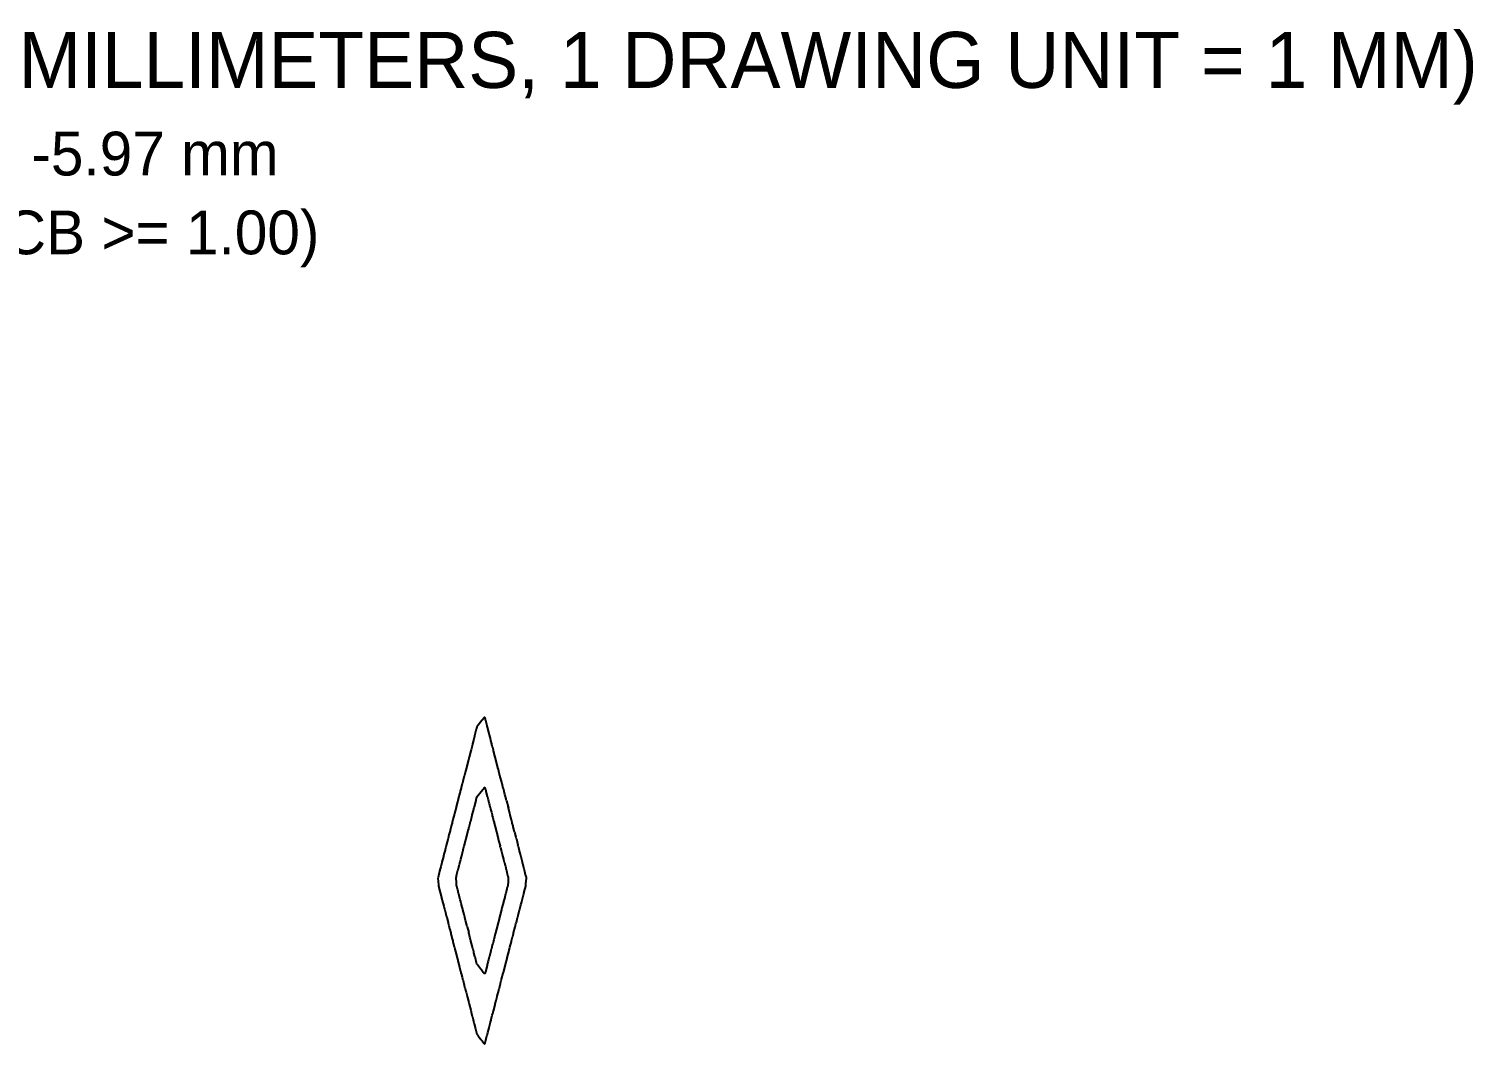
# Model space of a CAD drawing. Extents: x -21 to 226, y -73 to 37.
# Drawn here: x 143 to 225.5, y -21.2 to 36.8 of the extents above; entities that cross this region are included whole.
import ezdxf

# ---------------------------------------------------------------- set-up
doc = ezdxf.new("R2010")
doc.units = 0

msp = doc.modelspace()

# ---------------------------------------------------------------- linework, layer by layer
at = {"layer": 'BLADE_SECTION_30MM'}
for p, q in [((168.5921, -3.1945), (168.4935, -3.575)), ((168.6038, -3.1492), (168.5921, -3.1945)), ((168.6044, -3.147), (168.6038, -3.1492)), ((168.6061, -3.1404), (168.6044, -3.147)), ((168.6094, -3.1274), (168.6061, -3.1404)), ((168.61, -3.125), (168.6094, -3.1274)), ((168.6213, -3.0816), (168.61, -3.125)), ((168.628, -3.0555), (168.6213, -3.0816)), ((168.9089, -2.697), (168.628, -3.0555)), ((168.9258, -2.675), (168.9089, -2.697)), ((169.0511, -2.5151), (168.9258, -2.675)), ((169.0561, -2.5087), (169.0511, -2.5151)), ((169.078, -2.4968), (169.0561, -2.5087)), ((169.1093, -2.6174), (169.078, -2.4968)), ((169.1147, -2.6383), (169.1093, -2.6174)), ((169.1157, -2.6421), (169.1147, -2.6383)), ((169.1242, -2.675), (169.1157, -2.6421)), ((169.1298, -2.697), (169.1242, -2.675)), ((169.2073, -2.9958), (169.1298, -2.697)), ((169.2104, -3.0079), (169.2073, -2.9958)), ((169.2408, -3.125), (169.2104, -3.0079)), ((169.2464, -3.147), (169.2408, -3.125)), ((169.2999, -3.3532), (169.2464, -3.147)), ((168.3692, -4.0551), (168.2892, -4.3639)), ((168.3713, -4.047), (168.3692, -4.0551)), ((168.3769, -4.025), (168.3713, -4.047)), ((168.4439, -3.7664), (168.3769, -4.025)), ((168.4465, -3.7565), (168.4439, -3.7664)), ((168.4879, -3.597), (168.4465, -3.7565)), ((168.4935, -3.575), (168.4879, -3.597)), ((169.3081, -3.3852), (169.2999, -3.3532)), ((169.3574, -3.575), (169.3081, -3.3852)), ((169.3629, -3.597), (169.3574, -3.575)), ((169.3924, -3.7106), (169.3629, -3.597)), ((169.4273, -3.845), (169.3924, -3.7106)), ((169.4739, -4.025), (169.4273, -3.845)), ((169.4765, -4.047), (169.4739, -4.025)), ((169.4826, -4.0704), (169.4765, -4.047)), ((169.5061, -4.161), (169.4826, -4.0704)), ((168.1382, -4.947), (168.1319, -4.9711)), ((168.1438, -4.925), (168.1382, -4.947)), ((168.1561, -4.8776), (168.1438, -4.925)), ((168.1708, -4.8206), (168.1561, -4.8776)), ((168.178, -4.7929), (168.1708, -4.8206)), ((168.2548, -4.497), (168.178, -4.7929)), ((168.2604, -4.475), (168.2548, -4.497)), ((168.2892, -4.3639), (168.2604, -4.475)), ((169.528, -4.2342), (169.5061, -4.161)), ((169.5699, -4.3955), (169.528, -4.2342)), ((169.5776, -4.4254), (169.5699, -4.3955)), ((169.5787, -4.4297), (169.5776, -4.4254)), ((169.5905, -4.475), (169.5787, -4.4297)), ((169.5961, -4.497), (169.5905, -4.475)), ((169.6702, -4.7829), (169.5961, -4.497)), ((169.6737, -4.7963), (169.6702, -4.7829)), ((169.707, -4.925), (169.6737, -4.7963)), ((169.7126, -4.947), (169.707, -4.925)), ((169.7627, -5.1403), (169.7126, -4.947)), ((167.9724, -5.5867), (167.9107, -5.825)), ((167.9746, -5.5785), (167.9724, -5.5867)), ((168.0216, -5.397), (167.9746, -5.5785)), ((168.0272, -5.375), (168.0216, -5.397)), ((168.122, -5.0095), (168.0272, -5.375)), ((168.1319, -4.9711), (168.122, -5.0095)), ((169.7722, -5.1767), (169.7627, -5.1403)), ((169.8236, -5.375), (169.7722, -5.1767)), ((169.8292, -5.397), (169.8236, -5.375)), ((169.8553, -5.4977), (169.8292, -5.397)), ((169.9059, -5.6928), (169.8553, -5.4977)), ((169.9401, -5.825), (169.9059, -5.6928)), ((167.7204, -6.5597), (167.7061, -6.615)), ((167.728, -6.5303), (167.7204, -6.5597)), ((167.7885, -6.297), (167.728, -6.5303)), ((167.7941, -6.275), (167.7885, -6.297)), ((167.8172, -6.1858), (167.7941, -6.275)), ((167.9018, -5.8597), (167.8172, -6.1858)), ((167.9051, -5.847), (167.9018, -5.8597)), ((167.9107, -5.825), (167.9051, -5.847)), ((168.8841, -6.725), (169.0499, -6.5133)), ((169.0499, -6.5133), (169.0561, -6.5054)), ((169.0561, -6.5054), (169.078, -6.4935)), ((169.078, -6.4935), (169.1188, -6.6508)), ((169.9419, -5.847), (169.9401, -5.825)), ((169.9444, -5.8586), (169.9419, -5.847)), ((169.9561, -5.9018), (169.9444, -5.8586)), ((169.978, -5.9716), (169.9561, -5.9018)), ((170.0284, -6.166), (169.978, -5.9716)), ((170.0405, -6.2125), (170.0284, -6.166)), ((170.0418, -6.2175), (170.0405, -6.2125)), ((170.0567, -6.275), (170.0418, -6.2175)), ((170.0623, -6.297), (170.0567, -6.275)), ((170.1331, -6.57), (170.0623, -6.297)), ((170.1369, -6.5849), (170.1331, -6.57)), ((170.1733, -6.725), (170.1369, -6.5849)), ((167.5009, -7.4072), (167.4445, -7.625)), ((167.5027, -7.4004), (167.5009, -7.4072)), ((167.5554, -7.197), (167.5027, -7.4004)), ((167.561, -7.175), (167.5554, -7.197)), ((167.6515, -6.8258), (167.561, -7.175)), ((167.66, -6.793), (167.6515, -6.8258)), ((167.672, -6.747), (167.66, -6.793)), ((167.6776, -6.725), (167.672, -6.747)), ((167.7061, -6.615), (167.6776, -6.725)), ((168.4797, -7.625), (168.5747, -7.2583)), ((168.5747, -7.2583), (168.5852, -7.2178)), ((168.5852, -7.2178), (168.5906, -7.197)), ((168.5906, -7.197), (168.5962, -7.175)), ((168.5962, -7.175), (168.6061, -7.1369)), ((168.6061, -7.1369), (168.6212, -7.0786)), ((168.6212, -7.0786), (168.628, -7.0522)), ((168.628, -7.0522), (168.8672, -6.747)), ((168.8672, -6.747), (168.8841, -6.725)), ((169.1188, -6.6508), (169.1257, -6.6774)), ((169.1257, -6.6774), (169.1267, -6.6813)), ((169.1267, -6.6813), (169.138, -6.725)), ((169.138, -6.725), (169.1436, -6.747)), ((169.1436, -6.747), (169.2183, -7.0348)), ((169.2183, -7.0348), (169.2216, -7.0477)), ((169.2216, -7.0477), (169.2546, -7.175)), ((169.2546, -7.175), (169.2602, -7.197)), ((169.2602, -7.197), (169.3108, -7.3922)), ((169.3108, -7.3922), (169.3199, -7.4273)), ((170.1788, -6.747), (170.1733, -6.725)), ((170.2256, -6.9274), (170.1788, -6.747)), ((170.2365, -6.9692), (170.2256, -6.9274)), ((170.2898, -7.175), (170.2365, -6.9692)), ((170.2954, -7.197), (170.2898, -7.175)), ((170.3182, -7.2849), (170.2954, -7.197)), ((170.3182, -7.2849), (170.4061, -7.6239)), ((167.3223, -8.097), (167.278, -8.2677)), ((167.3279, -8.075), (167.3223, -8.097)), ((167.3453, -8.0077), (167.3279, -8.075)), ((167.4336, -7.6672), (167.3453, -8.0077)), ((167.4389, -7.647), (167.4336, -7.6672)), ((167.4445, -7.625), (167.4389, -7.647)), ((168.2705, -8.4325), (168.3549, -8.1071)), ((168.3549, -8.1071), (168.3575, -8.097)), ((168.3575, -8.097), (168.3631, -8.075)), ((168.3631, -8.075), (168.4255, -7.8344)), ((168.4255, -7.8344), (168.4279, -7.8252)), ((168.4279, -7.8252), (168.4741, -7.647)), ((168.4741, -7.647), (168.4797, -7.625)), ((169.3199, -7.4273), (169.3712, -7.625)), ((169.3712, -7.625), (169.3768, -7.647)), ((169.3768, -7.647), (169.4034, -7.7497)), ((169.4034, -7.7497), (169.4505, -7.9314)), ((169.4505, -7.9314), (169.4877, -8.075)), ((169.4877, -8.075), (169.4933, -8.097)), ((169.4933, -8.097), (169.4959, -8.1071)), ((169.4959, -8.1071), (169.5061, -8.1462)), ((169.5061, -8.1462), (169.528, -8.2309)), ((169.528, -8.2309), (169.578, -8.4235)), ((170.4064, -7.625), (170.4061, -7.6239)), ((170.4072, -7.6458), (170.4064, -7.625)), ((170.4076, -7.647), (170.4072, -7.6458)), ((170.4076, -7.647), (170.428, -7.709)), ((170.4808, -7.9124), (170.428, -7.709)), ((170.5034, -7.9997), (170.4808, -7.9124)), ((170.5048, -8.0052), (170.5034, -7.9997)), ((170.5229, -8.075), (170.5048, -8.0052)), ((170.5285, -8.097), (170.5229, -8.075)), ((170.596, -8.3571), (170.5285, -8.097)), ((167.0892, -8.997), (167.0308, -9.2223)), ((167.0948, -8.975), (167.0892, -8.997)), ((167.1808, -8.6432), (167.0948, -8.975)), ((167.1881, -8.6149), (167.1808, -8.6432)), ((167.2057, -8.547), (167.1881, -8.6149)), ((167.2113, -8.525), (167.2057, -8.547)), ((167.2561, -8.3524), (167.2113, -8.525)), ((167.27, -8.2988), (167.2561, -8.3524)), ((167.278, -8.2677), (167.27, -8.2988)), ((168.1043, -9.0744), (168.1133, -9.0398)), ((168.1133, -9.0398), (168.1244, -8.997)), ((168.1244, -8.997), (168.13, -8.975)), ((168.13, -8.975), (168.1561, -8.8743)), ((168.1561, -8.8743), (168.1708, -8.8176)), ((168.1708, -8.8176), (168.178, -8.7896)), ((168.178, -8.7896), (168.2409, -8.547)), ((168.2409, -8.547), (168.2465, -8.525)), ((168.2465, -8.525), (168.2705, -8.4325)), ((169.578, -8.4235), (169.5886, -8.4645)), ((169.5886, -8.4645), (169.5898, -8.469)), ((169.5898, -8.469), (169.6043, -8.525)), ((169.6043, -8.525), (169.6099, -8.547)), ((169.6099, -8.547), (169.6811, -8.8219)), ((169.6811, -8.8219), (169.6849, -8.8362)), ((169.6849, -8.8362), (169.7208, -8.975)), ((169.7208, -8.975), (169.7264, -8.997)), ((169.7264, -8.997), (169.7737, -9.1793)), ((170.6003, -8.3737), (170.596, -8.3571)), ((170.6395, -8.525), (170.6003, -8.3737)), ((170.6451, -8.547), (170.6395, -8.525)), ((170.6885, -8.7145), (170.6451, -8.547)), ((170.7012, -8.7633), (170.6885, -8.7145)), ((170.756, -8.975), (170.7012, -8.7633)), ((170.7616, -8.997), (170.756, -8.975)), ((170.7811, -9.072), (170.7616, -8.997)), ((170.7811, -9.072), (170.8561, -9.3613)), ((166.8561, -9.897), (166.828, -10.0051)), ((166.8617, -9.875), (166.8561, -9.897)), ((166.8734, -9.8296), (166.8617, -9.875)), ((166.9638, -9.481), (166.8734, -9.8296)), ((166.9726, -9.447), (166.9638, -9.481)), ((166.9782, -9.425), (166.9726, -9.447)), ((167.0293, -9.2278), (166.9782, -9.425)), ((167.0308, -9.2223), (167.0293, -9.2278)), ((167.887, -9.9135), (167.8913, -9.897)), ((167.8913, -9.897), (167.8969, -9.875)), ((167.8969, -9.875), (167.954, -9.6548)), ((167.954, -9.6548), (167.956, -9.6471)), ((167.956, -9.6471), (168.0078, -9.447)), ((168.0078, -9.447), (168.0134, -9.425)), ((168.0134, -9.425), (168.1043, -9.0744)), ((169.7737, -9.1793), (169.7841, -9.2196)), ((169.7841, -9.2196), (169.8374, -9.425)), ((169.8374, -9.425), (169.843, -9.447)), ((169.843, -9.447), (169.8663, -9.5368)), ((169.8663, -9.5368), (169.9464, -9.8459)), ((169.9464, -9.8459), (169.9539, -9.875)), ((169.9561, -9.8834), (169.9539, -9.875)), ((169.9561, -9.8834), (169.9588, -9.8942)), ((169.9588, -9.8942), (169.9595, -9.897)), ((169.978, -9.9683), (169.9595, -9.897)), ((170.8561, -9.3613), (170.8723, -9.4239)), ((170.8723, -9.4239), (170.8726, -9.425)), ((170.8726, -9.425), (170.8726, -9.4304)), ((170.8726, -9.4304), (170.878, -9.4464)), ((170.878, -9.4464), (170.8781, -9.4464)), ((170.8781, -9.4464), (170.8782, -9.447)), ((170.8782, -9.447), (170.9663, -9.7868)), ((170.9679, -9.7931), (170.9663, -9.7868)), ((170.9892, -9.875), (170.9679, -9.7931)), ((170.9947, -9.897), (170.9892, -9.875)), ((171.0588, -10.1442), (170.9947, -9.897)), ((166.7099, -10.4613), (166.6286, -10.775)), ((166.7162, -10.4368), (166.7099, -10.4613)), ((166.7395, -10.347), (166.7162, -10.4368)), ((166.7451, -10.325), (166.7395, -10.347)), ((166.8061, -10.0898), (166.7451, -10.325)), ((166.8195, -10.0379), (166.8061, -10.0898)), ((166.828, -10.0051), (166.8195, -10.0379)), ((167.6638, -10.775), (167.7061, -10.6117)), ((167.7061, -10.6117), (167.7203, -10.5567)), ((167.7203, -10.5567), (167.728, -10.527)), ((167.728, -10.527), (167.7747, -10.347)), ((167.7747, -10.347), (167.7803, -10.325)), ((167.7803, -10.325), (167.7986, -10.2544)), ((167.7986, -10.2544), (167.887, -9.9135)), ((169.978, -9.9683), (170.0322, -10.1771)), ((170.0322, -10.1771), (170.0515, -10.2516)), ((170.0515, -10.2516), (170.0528, -10.2568)), ((170.0528, -10.2568), (170.0705, -10.325)), ((170.0705, -10.325), (170.0761, -10.347)), ((170.0761, -10.347), (170.144, -10.609)), ((170.144, -10.609), (170.1482, -10.625)), ((170.1482, -10.625), (170.1871, -10.775)), ((171.0637, -10.1628), (171.0588, -10.1442)), ((171.1057, -10.325), (171.0637, -10.1628)), ((171.1113, -10.347), (171.1057, -10.325)), ((171.1514, -10.5016), (171.1113, -10.347)), ((171.1664, -10.5595), (171.1514, -10.5016)), ((171.2223, -10.775), (171.1664, -10.5595)), ((166.4967, -11.2894), (166.4033, -11.6498)), ((166.5077, -11.247), (166.4967, -11.2894)), ((166.512, -11.225), (166.5077, -11.247)), ((166.5577, -11.0486), (166.512, -11.225)), ((166.5589, -11.0442), (166.5577, -11.0486)), ((166.623, -10.797), (166.5589, -11.0442)), ((166.6286, -10.775), (166.623, -10.797)), ((167.4319, -11.675), (167.4834, -11.4763)), ((167.4834, -11.4763), (167.4858, -11.4673)), ((167.4858, -11.4673), (167.5429, -11.247)), ((167.5429, -11.247), (167.5472, -11.225)), ((167.5472, -11.225), (167.6336, -10.8915)), ((167.6336, -10.8915), (167.6414, -10.8617)), ((167.6414, -10.8617), (167.6582, -10.797)), ((167.6582, -10.797), (167.6638, -10.775)), ((170.1871, -10.775), (170.1927, -10.797)), ((170.1927, -10.797), (170.2366, -10.9665)), ((170.2366, -10.9665), (170.2487, -11.0133)), ((170.2487, -11.0133), (170.3036, -11.225)), ((170.3036, -11.225), (170.3079, -11.247)), ((170.3079, -11.247), (170.3281, -11.3249)), ((170.4061, -11.6256), (170.3281, -11.3249)), ((171.2279, -10.797), (171.2223, -10.775)), ((171.244, -10.8591), (171.2279, -10.797)), ((171.3061, -11.0987), (171.244, -10.8591)), ((171.328, -11.1834), (171.3061, -11.0987)), ((171.3359, -11.2137), (171.328, -11.1834)), ((171.3366, -11.2164), (171.3359, -11.2137)), ((171.3368, -11.2171), (171.3366, -11.2164)), ((171.3388, -11.225), (171.3368, -11.2171)), ((171.3431, -11.247), (171.3388, -11.225)), ((171.4281, -11.5749), (171.3431, -11.247)), ((166.4033, -11.6498), (166.3967, -11.675)), ((166.3967, -11.675), (166.3988, -11.6831)), ((166.3988, -11.6831), (166.4023, -11.697)), ((166.4023, -11.697), (166.4264, -12.0766)), ((166.4264, -12.0766), (166.4267, -12.0804)), ((166.4267, -12.0804), (166.4295, -12.125)), ((166.4295, -12.125), (166.4351, -12.147)), ((166.4351, -12.147), (166.5115, -12.4416)), ((167.4375, -11.697), (167.4319, -11.675)), ((167.4536, -11.9495), (167.4375, -11.697)), ((167.4546, -11.9654), (167.4536, -11.9495)), ((167.4647, -12.125), (167.4546, -11.9654)), ((167.4703, -12.147), (167.4647, -12.125)), ((167.5189, -12.3342), (167.4703, -12.147)), ((167.5286, -12.3718), (167.5189, -12.3342)), ((167.5813, -12.575), (167.5286, -12.3718)), ((170.3618, -12.2191), (170.2695, -12.575)), ((170.3715, -12.1815), (170.3618, -12.2191)), ((170.3805, -12.147), (170.3715, -12.1815)), ((170.3861, -12.125), (170.3805, -12.147)), ((170.4013, -11.886), (170.3861, -12.125)), ((170.4061, -11.8103), (170.4013, -11.886)), ((170.4061, -11.6256), (170.4189, -11.675)), ((170.4133, -11.697), (170.4061, -11.8103)), ((170.4158, -11.6873), (170.4133, -11.697)), ((170.4186, -11.676), (170.4158, -11.6873)), ((170.4189, -11.675), (170.4186, -11.676)), ((171.328, -12.4851), (171.4157, -12.147)), ((171.4157, -12.147), (171.4213, -12.125)), ((171.4213, -12.125), (171.4276, -12.0254)), ((171.4276, -12.0254), (171.4484, -11.699)), ((171.4296, -11.5806), (171.4281, -11.5749)), ((171.4541, -11.675), (171.4296, -11.5806)), ((171.4484, -11.699), (171.4485, -11.697)), ((171.4485, -11.697), (171.4541, -11.675)), ((166.5115, -12.4416), (166.5145, -12.4531)), ((166.5145, -12.4531), (166.5461, -12.575)), ((166.5461, -12.575), (166.5517, -12.597)), ((166.5517, -12.597), (166.604, -12.799)), ((166.604, -12.799), (166.6123, -12.8307)), ((166.6123, -12.8307), (166.6626, -13.025)), ((166.6626, -13.025), (166.6682, -13.047)), ((166.6682, -13.047), (166.6966, -13.1564)), ((166.6966, -13.1564), (166.7345, -13.3027)), ((167.5869, -12.597), (167.5813, -12.575)), ((167.6114, -12.6916), (167.5869, -12.597)), ((167.6748, -12.936), (167.6114, -12.6916)), ((167.6978, -13.025), (167.6748, -12.936)), ((167.7003, -13.047), (167.6978, -13.025)), ((167.7012, -13.0519), (167.7003, -13.047)), ((167.7061, -13.0694), (167.7012, -13.0519)), ((167.728, -13.1419), (167.7061, -13.0694)), ((167.7823, -13.3512), (167.728, -13.1419)), ((170.1443, -13.059), (170.0569, -13.3962)), ((170.1474, -13.047), (170.1443, -13.059)), ((170.153, -13.025), (170.1474, -13.047)), ((170.2119, -12.7976), (170.153, -13.025)), ((170.2142, -12.7888), (170.2119, -12.7976)), ((170.2639, -12.597), (170.2142, -12.7888)), ((170.2695, -12.575), (170.2639, -12.597)), ((171.1394, -13.2137), (171.1826, -13.047)), ((171.1826, -13.047), (171.1882, -13.025)), ((171.1882, -13.025), (171.2847, -12.6528)), ((171.2847, -12.6528), (171.2967, -12.6063)), ((171.2967, -12.6063), (171.2992, -12.597)), ((171.2992, -12.597), (171.3047, -12.575)), ((171.3047, -12.575), (171.3061, -12.5698)), ((171.3061, -12.5698), (171.322, -12.5085)), ((171.322, -12.5085), (171.328, -12.4851)), ((166.7345, -13.3027), (166.7792, -13.475)), ((166.7792, -13.475), (166.7848, -13.497)), ((166.7848, -13.497), (166.7892, -13.5139)), ((166.7892, -13.5139), (166.8061, -13.5792)), ((166.8061, -13.5792), (166.828, -13.6639)), ((166.828, -13.6639), (166.8744, -13.8426)), ((166.8744, -13.8426), (166.8818, -13.8712)), ((166.8818, -13.8712), (166.8828, -13.875)), ((166.8828, -13.875), (166.8957, -13.925)), ((166.8957, -13.925), (166.9013, -13.947)), ((166.9013, -13.947), (166.9744, -14.2287)), ((167.7966, -13.4064), (167.7823, -13.3512)), ((167.7978, -13.4111), (167.7966, -13.4064)), ((167.8144, -13.475), (167.7978, -13.4111)), ((167.82, -13.497), (167.8144, -13.475)), ((167.8892, -13.7639), (167.82, -13.497)), ((167.8931, -13.7788), (167.8892, -13.7639)), ((167.9309, -13.925), (167.8931, -13.7788)), ((167.9365, -13.947), (167.9309, -13.925)), ((167.9817, -14.1213), (167.9365, -13.947)), ((169.8996, -14.0034), (169.8912, -14.0358)), ((169.9143, -13.947), (169.8996, -14.0034)), ((169.9199, -13.925), (169.9143, -13.947)), ((169.9561, -13.7853), (169.9199, -13.925)), ((169.9708, -13.7287), (169.9561, -13.7853)), ((169.978, -13.7006), (169.9708, -13.7287)), ((170.0308, -13.497), (169.978, -13.7006)), ((170.0364, -13.475), (170.0308, -13.497)), ((170.0569, -13.3962), (170.0364, -13.475)), ((170.878, -14.2225), (170.9495, -13.947)), ((170.9495, -13.947), (170.9551, -13.925)), ((170.9551, -13.925), (170.982, -13.821)), ((170.982, -13.821), (171.0648, -13.5018)), ((171.0648, -13.5018), (171.066, -13.497)), ((171.066, -13.497), (171.0716, -13.475)), ((171.0716, -13.475), (171.1364, -13.225)), ((171.1364, -13.225), (171.1394, -13.2137)), ((166.9744, -14.2287), (166.9777, -14.2415)), ((166.9777, -14.2415), (167.0123, -14.375)), ((167.0123, -14.375), (167.0179, -14.397)), ((167.0179, -14.397), (167.0669, -14.5861)), ((167.0669, -14.5861), (167.0763, -14.6223)), ((167.0763, -14.6223), (167.1289, -14.825)), ((167.1289, -14.825), (167.1345, -14.847)), ((167.993, -14.1649), (167.9817, -14.1213)), ((168.0475, -14.375), (167.993, -14.1649)), ((168.0531, -14.397), (168.0475, -14.375)), ((168.0743, -14.4787), (168.0531, -14.397)), ((168.0743, -14.4787), (168.1561, -14.7943)), ((168.1641, -14.825), (168.1561, -14.7943)), ((168.1641, -14.8251), (168.1641, -14.825)), ((168.165, -14.8381), (168.1641, -14.8251)), ((168.1678, -14.847), (168.165, -14.8381)), ((169.6868, -14.825), (169.6812, -14.847)), ((169.7404, -14.6181), (169.6868, -14.825)), ((169.7423, -14.6107), (169.7404, -14.6181)), ((169.7977, -14.397), (169.7423, -14.6107)), ((169.8033, -14.375), (169.7977, -14.397)), ((169.8912, -14.0358), (169.8033, -14.375)), ((170.7164, -14.847), (170.722, -14.825)), ((170.722, -14.825), (170.8145, -14.4678)), ((170.8145, -14.4678), (170.8248, -14.4282)), ((170.8248, -14.4282), (170.8329, -14.397)), ((170.8329, -14.397), (170.8385, -14.375)), ((170.8385, -14.375), (170.8561, -14.3072)), ((170.8561, -14.3072), (170.8716, -14.2475)), ((170.8716, -14.2475), (170.878, -14.2225)), ((167.1345, -14.847), (167.1595, -14.9436)), ((167.1595, -14.9436), (167.2177, -15.168)), ((167.2177, -15.168), (167.2454, -15.275)), ((167.2454, -15.275), (167.251, -15.297)), ((167.251, -15.297), (167.2521, -15.301)), ((167.2521, -15.301), (167.2561, -15.3166)), ((167.2561, -15.3166), (167.278, -15.4013)), ((167.278, -15.4013), (167.3323, -15.6107)), ((167.3323, -15.6107), (167.3447, -15.6584)), ((167.3447, -15.6584), (167.3458, -15.6627)), ((167.3458, -15.6627), (167.362, -15.725)), ((168.1678, -14.847), (168.178, -14.8793)), ((168.2257, -15.0633), (168.178, -14.8793)), ((168.2595, -15.1935), (168.2257, -15.0633)), ((168.2609, -15.1989), (168.2595, -15.1935)), ((168.2806, -15.275), (168.2609, -15.1989)), ((168.2862, -15.297), (168.2806, -15.275)), ((168.3521, -15.551), (168.2862, -15.297)), ((168.3564, -15.5677), (168.3521, -15.551)), ((168.3972, -15.725), (168.3564, -15.5677)), ((169.5061, -15.5227), (169.4536, -15.725)), ((169.5203, -15.4678), (169.5061, -15.5227)), ((169.528, -15.438), (169.5203, -15.4678)), ((169.5646, -15.297), (169.528, -15.438)), ((169.5702, -15.275), (169.5646, -15.297)), ((169.585, -15.2181), (169.5702, -15.275)), ((169.6758, -14.8675), (169.585, -15.2181)), ((169.6812, -14.847), (169.6758, -14.8675)), ((170.4888, -15.725), (170.5101, -15.6429)), ((170.5101, -15.6429), (170.5974, -15.3061)), ((170.5974, -15.3061), (170.5998, -15.297)), ((170.5998, -15.297), (170.6054, -15.275)), ((170.6054, -15.275), (170.665, -15.0453)), ((170.665, -15.0453), (170.6675, -15.0356)), ((170.6675, -15.0356), (170.7164, -14.847)), ((167.362, -15.725), (167.3676, -15.747)), ((167.3676, -15.747), (167.4373, -16.0158)), ((167.4373, -16.0158), (167.441, -16.0301)), ((167.441, -16.0301), (167.4785, -16.175)), ((167.4785, -16.175), (167.4841, -16.197)), ((167.4841, -16.197), (167.5298, -16.3732)), ((167.5298, -16.3732), (167.5407, -16.4151)), ((167.5407, -16.4151), (167.5951, -16.625)), ((168.4028, -15.747), (168.3972, -15.725)), ((168.4446, -15.9084), (168.4028, -15.747)), ((168.4579, -15.9597), (168.4446, -15.9084)), ((168.5137, -16.175), (168.4579, -15.9597)), ((168.5193, -16.197), (168.5137, -16.175)), ((168.5372, -16.2659), (168.5193, -16.197)), ((168.6061, -16.5317), (168.5372, -16.2659)), ((169.2688, -16.4387), (169.2205, -16.625)), ((169.2704, -16.4327), (169.2688, -16.4387)), ((169.3315, -16.197), (169.2704, -16.4327)), ((169.3371, -16.175), (169.3315, -16.197)), ((169.4205, -15.8534), (169.3371, -16.175)), ((169.4277, -15.8253), (169.4205, -15.8534)), ((169.448, -15.747), (169.4277, -15.8253)), ((169.4536, -15.725), (169.448, -15.747)), ((170.2557, -16.625), (170.3441, -16.2843)), ((170.3441, -16.2843), (170.3529, -16.2501)), ((170.3529, -16.2501), (170.3667, -16.197)), ((170.3667, -16.197), (170.3723, -16.175)), ((170.3723, -16.175), (170.4061, -16.0446)), ((170.4061, -16.0446), (170.4211, -15.9866)), ((170.4211, -15.9866), (170.428, -15.9599)), ((170.428, -15.9599), (170.4833, -15.747)), ((170.4833, -15.747), (170.4888, -15.725)), ((167.5951, -16.625), (167.6007, -16.647)), ((167.6007, -16.647), (167.6224, -16.7307)), ((167.7061, -17.0536), (167.6224, -16.7307)), ((167.7061, -17.0536), (167.7116, -17.075)), ((167.7116, -17.075), (167.7117, -17.0752)), ((167.7117, -17.0752), (167.715, -17.0881)), ((167.715, -17.0881), (167.7172, -17.097)), ((167.728, -17.1386), (167.7172, -17.097)), ((167.728, -17.1386), (167.7803, -17.3403)), ((168.628, -16.6163), (168.6061, -16.5317)), ((168.6318, -16.6211), (168.628, -16.6163)), ((168.6318, -16.6212), (168.6318, -16.6211)), ((168.6319, -16.6213), (168.6318, -16.6212)), ((168.6348, -16.625), (168.6319, -16.6213)), ((168.6517, -16.647), (168.6348, -16.625)), ((168.8294, -16.8737), (168.6517, -16.647)), ((168.8666, -16.9212), (168.8294, -16.8737)), ((168.9871, -17.075), (168.8666, -16.9212)), ((169.004, -17.097), (168.9871, -17.075)), ((169.0269, -17.1262), (169.004, -17.097)), ((169.0561, -17.1635), (169.0269, -17.1262)), ((169.078, -17.1754), (169.0561, -17.1635)), ((169.0984, -17.097), (169.078, -17.1754)), ((169.104, -17.075), (169.0984, -17.097)), ((169.113, -17.04), (169.104, -17.075)), ((169.205, -16.6854), (169.113, -17.04)), ((169.2149, -16.647), (169.205, -16.6854)), ((169.2205, -16.625), (169.2149, -16.647)), ((170.0382, -17.4648), (170.1294, -17.1132)), ((170.1294, -17.1132), (170.1336, -17.097)), ((170.1336, -17.097), (170.1392, -17.075)), ((170.1392, -17.075), (170.1934, -16.8657)), ((170.1934, -16.8657), (170.1956, -16.8575)), ((170.1956, -16.8575), (170.2501, -16.647)), ((170.2501, -16.647), (170.2557, -16.625)), ((167.7803, -17.3403), (167.8076, -17.4455)), ((167.8076, -17.4455), (167.8089, -17.4504)), ((167.8089, -17.4504), (167.8282, -17.525)), ((167.8282, -17.525), (167.8338, -17.547)), ((167.8338, -17.547), (167.9001, -17.8029)), ((167.9001, -17.8029), (167.9043, -17.8189)), ((167.9043, -17.8189), (167.9448, -17.975)), ((167.9448, -17.975), (167.9504, -17.997)), ((167.9504, -17.997), (167.9927, -18.1603)), ((169.7895, -18.425), (169.8733, -18.1017)), ((169.8733, -18.1017), (169.881, -18.072)), ((169.881, -18.072), (169.9005, -17.997)), ((169.9005, -17.997), (169.9061, -17.975)), ((169.9061, -17.975), (169.9561, -17.782)), ((169.9561, -17.782), (169.9707, -17.7257)), ((169.9707, -17.7257), (169.978, -17.6973)), ((169.978, -17.6973), (170.017, -17.547)), ((170.017, -17.547), (170.0226, -17.525)), ((170.0226, -17.525), (170.0382, -17.4648)), ((167.9927, -18.1603), (168.0055, -18.2095)), ((168.0055, -18.2095), (168.0613, -18.425)), ((168.0613, -18.425), (168.0669, -18.447)), ((168.0669, -18.447), (168.0853, -18.5178)), ((168.0853, -18.5178), (168.1561, -18.791)), ((168.1561, -18.791), (168.1777, -18.8744)), ((168.1777, -18.8744), (168.1779, -18.875)), ((168.1779, -18.875), (168.1779, -18.8751)), ((168.1779, -18.8751), (168.178, -18.8757)), ((168.178, -18.8757), (168.1785, -18.8763)), ((168.1785, -18.8763), (168.1837, -18.897)), ((168.1837, -18.897), (168.2705, -19.2326)), ((169.5663, -19.2867), (169.6594, -18.9276)), ((169.6594, -18.9276), (169.6674, -18.897)), ((169.6674, -18.897), (169.6729, -18.875)), ((169.6729, -18.875), (169.7219, -18.6863)), ((169.7219, -18.6863), (169.7237, -18.6794)), ((169.7237, -18.6794), (169.7839, -18.447)), ((169.7839, -18.447), (169.7895, -18.425)), ((168.2705, -19.2326), (168.2719, -19.2382)), ((168.2719, -19.2382), (168.2944, -19.325)), ((168.2944, -19.325), (168.3, -19.347)), ((168.3, -19.347), (168.363, -19.59)), ((168.363, -19.59), (168.3677, -19.608)), ((168.3677, -19.608), (168.411, -19.775)), ((168.411, -19.775), (168.4166, -19.797)), ((169.4342, -19.797), (169.4398, -19.775)), ((169.4398, -19.775), (169.5061, -19.5194)), ((169.5061, -19.5194), (169.5203, -19.4647)), ((169.5203, -19.4647), (169.528, -19.4347)), ((169.528, -19.4347), (169.5508, -19.347)), ((169.5508, -19.347), (169.5564, -19.325)), ((169.5564, -19.325), (169.5663, -19.2867)), ((168.4166, -19.797), (168.4556, -19.9475)), ((168.4556, -19.9475), (168.4709, -20.0064)), ((168.4709, -20.0064), (168.5275, -20.225)), ((168.5275, -20.225), (168.5331, -20.247)), ((168.5331, -20.247), (168.5482, -20.3049)), ((168.5482, -20.3049), (168.6061, -20.5284)), ((168.6061, -20.5284), (168.628, -20.6131)), ((168.628, -20.6131), (168.655, -20.6475)), ((169.2067, -20.675), (169.2503, -20.507)), ((169.2503, -20.507), (169.2517, -20.5013)), ((169.2517, -20.5013), (169.3177, -20.247)), ((169.3177, -20.247), (169.3233, -20.225)), ((169.3233, -20.225), (169.4024, -19.9198)), ((169.4024, -19.9198), (169.4091, -19.894)), ((169.4091, -19.894), (169.4342, -19.797)), ((168.655, -20.6475), (168.6552, -20.6478)), ((168.6552, -20.6478), (168.6554, -20.648)), ((168.6554, -20.648), (168.6766, -20.675)), ((168.6766, -20.675), (168.6935, -20.697)), ((168.6935, -20.697), (168.8528, -20.9003)), ((168.8528, -20.9003), (168.9256, -20.9933)), ((168.9256, -20.9933), (169.0288, -21.125)), ((169.0288, -21.125), (169.0457, -21.147)), ((169.0457, -21.147), (169.0503, -21.1528)), ((169.0503, -21.1528), (169.0561, -21.1602)), ((169.0561, -21.1602), (169.078, -21.1721)), ((169.078, -21.1721), (169.0846, -21.147)), ((169.0846, -21.147), (169.0902, -21.125)), ((169.0902, -21.125), (169.0944, -21.1086)), ((169.0944, -21.1086), (169.1814, -20.7731)), ((169.1814, -20.7731), (169.2011, -20.697)), ((169.2011, -20.697), (169.2067, -20.675))]:
    msp.add_line(p, q, dxfattribs=at)

# ---------------------------------------------------------------- texts
at = {"layer": 'DIMENSIONS'}
for s, height, p in [('JARAMBIT G4 v4.1.0 WINNER: g4v410_s042_a19374a8 (1:1 TRUE SCALE, UNITS: MILLIMETERS, 1 DRAWING UNIT = 1 MM)', 3.2, (-20.702, 33.427)), ('OVERALL BOUNDING BOX: 163.25 mm (L) x 63.04 mm (H) x 14.26 mm (T) | RING BORE: 24.90 mm AT X = -5.97 mm', 2.5, (-20.702, 28.427)), ('MATERIAL: Ti-6Al-4V (L-PBF stress-relieved, yield 828 MPa) | ALL 17 STRUCTURAL TARGETS MET (SF_LCB >= 1.00)', 2.5, (-20.702, 23.927))]:
    msp.add_text(s, height=height, dxfattribs=at).set_placement(p)

doc.saveas('drawing.dxf')
